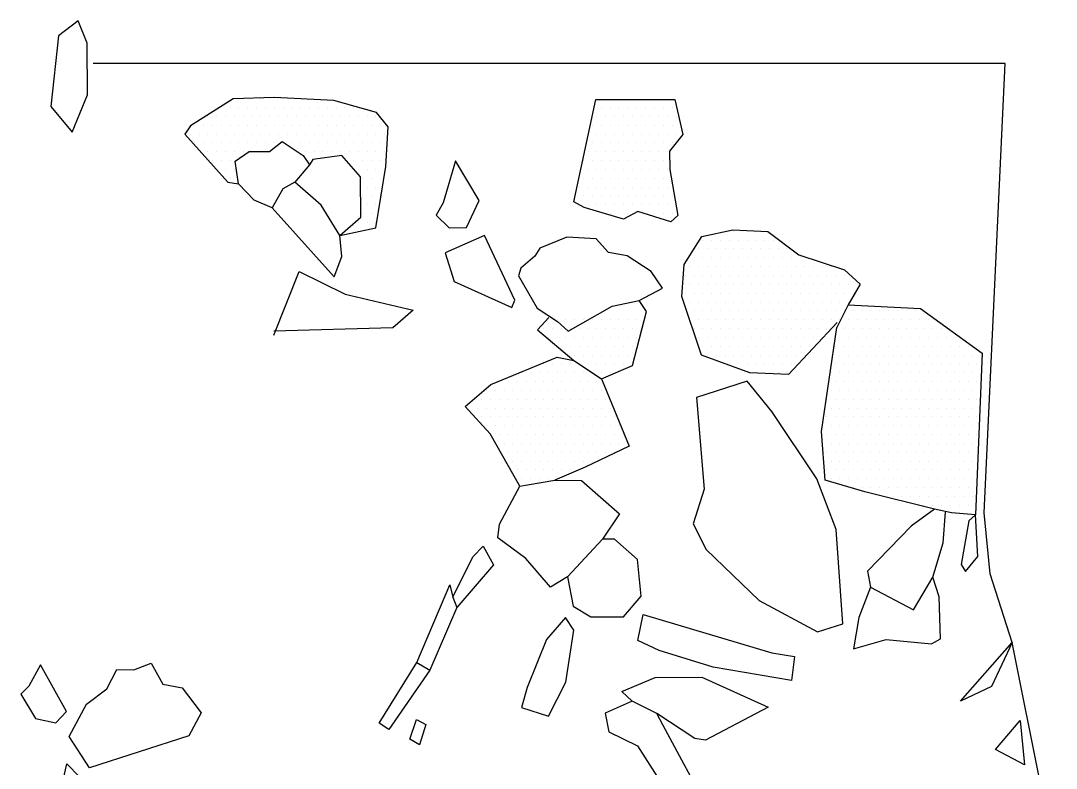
# Model space of a CAD drawing. Header units: metres. Extents: x 0.05 to 1.51, y -16.8 to -13.14.
# Drawn here: x 0.048 to 1.512, y -14.197 to -13.14 of the extents above; entities that cross this region are included whole.
import ezdxf

# ---------------------------------------------------------------- set-up
doc = ezdxf.new("R2010")
doc.units = ezdxf.units.M
doc.header["$LTSCALE"] = 25
doc.header["$MEASUREMENT"] = 0
doc.linetypes.add('STRICHPUNKTX2', pattern=[2, 1, -0.5, 0, -0.5])
doc.layers.get('0').update_dxf_attribs({"linetype": 'CONTINUOUS'})
for name, color, linetype in [('GRABUNGSGRENZE', 3, 'STRICHPUNKTX2'), ('STEINE', 4, 'CONTINUOUS'), ('STEINESCHRAFF', 4, 'CONTINUOUS')]:
    doc.layers.add(name, color=color, linetype=linetype)

# ---------------------------------------------------------------- blocks, each defined once
blk = doc.blocks.new('*X7')
at = {"color": 0}
for p, q in [((36.25, -1325), (36.25, -1325)), ((37.5, -1325), (37.5, -1325)), ((38.75, -1325), (38.75, -1325)), ((40, -1325), (40, -1325)), ((41.25, -1325), (41.25, -1325)), ((42.5, -1325), (42.5, -1325)), ((43.75, -1325), (43.75, -1325)), ((33.125, -1326.25), (33.125, -1326.25)), ((34.375, -1326.25), (34.375, -1326.25)), ((35.625, -1326.25), (35.625, -1326.25)), ((36.875, -1326.25), (36.875, -1326.25)), ((38.125, -1326.25), (38.125, -1326.25)), ((39.375, -1326.25), (39.375, -1326.25)), ((40.625, -1326.25), (40.625, -1326.25)), ((41.875, -1326.25), (41.875, -1326.25)), ((43.125, -1326.25), (43.125, -1326.25)), ((44.375, -1326.25), (44.375, -1326.25)), ((45.625, -1326.25), (45.625, -1326.25)), ((46.875, -1326.25), (46.875, -1326.25)), ((48.125, -1326.25), (48.125, -1326.25)), ((49.375, -1326.25), (49.375, -1326.25)), ((50.625, -1326.25), (50.625, -1326.25)), ((51.875, -1326.25), (51.875, -1326.25)), ((86.875, -1326.25), (86.875, -1326.25)), ((88.125, -1326.25), (88.125, -1326.25)), ((89.375, -1326.25), (89.375, -1326.25)), ((90.625, -1326.25), (90.625, -1326.25)), ((91.875, -1326.25), (91.875, -1326.25)), ((93.125, -1326.25), (93.125, -1326.25)), ((94.375, -1326.25), (94.375, -1326.25)), ((95.625, -1326.25), (95.625, -1326.25)), ((96.875, -1326.25), (96.875, -1326.25)), ((31.25, -1327.5), (31.25, -1327.5)), ((32.5, -1327.5), (32.5, -1327.5)), ((33.75, -1327.5), (33.75, -1327.5)), ((35, -1327.5), (35, -1327.5)), ((36.25, -1327.5), (36.25, -1327.5)), ((37.5, -1327.5), (37.5, -1327.5)), ((38.75, -1327.5), (38.75, -1327.5)), ((40, -1327.5), (40, -1327.5)), ((41.25, -1327.5), (41.25, -1327.5)), ((42.5, -1327.5), (42.5, -1327.5)), ((43.75, -1327.5), (43.75, -1327.5)), ((45, -1327.5), (45, -1327.5)), ((46.25, -1327.5), (46.25, -1327.5)), ((47.5, -1327.5), (47.5, -1327.5)), ((48.75, -1327.5), (48.75, -1327.5)), ((50, -1327.5), (50, -1327.5)), ((51.25, -1327.5), (51.25, -1327.5)), ((52.5, -1327.5), (52.5, -1327.5)), ((53.75, -1327.5), (53.75, -1327.5)), ((55, -1327.5), (55, -1327.5)), ((86.25, -1327.5), (86.25, -1327.5)), ((87.5, -1327.5), (87.5, -1327.5)), ((88.75, -1327.5), (88.75, -1327.5)), ((90, -1327.5), (90, -1327.5)), ((91.25, -1327.5), (91.25, -1327.5)), ((92.5, -1327.5), (92.5, -1327.5)), ((93.75, -1327.5), (93.75, -1327.5)), ((95, -1327.5), (95, -1327.5)), ((96.25, -1327.5), (96.25, -1327.5)), ((97.5, -1327.5), (97.5, -1327.5)), ((29.375, -1328.75), (29.375, -1328.75)), ((30.625, -1328.75), (30.625, -1328.75)), ((31.875, -1328.75), (31.875, -1328.75)), ((33.125, -1328.75), (33.125, -1328.75)), ((34.375, -1328.75), (34.375, -1328.75)), ((35.625, -1328.75), (35.625, -1328.75)), ((36.875, -1328.75), (36.875, -1328.75)), ((38.125, -1328.75), (38.125, -1328.75)), ((39.375, -1328.75), (39.375, -1328.75)), ((40.625, -1328.75), (40.625, -1328.75)), ((41.875, -1328.75), (41.875, -1328.75)), ((43.125, -1328.75), (43.125, -1328.75)), ((44.375, -1328.75), (44.375, -1328.75)), ((45.625, -1328.75), (45.625, -1328.75)), ((46.875, -1328.75), (46.875, -1328.75)), ((48.125, -1328.75), (48.125, -1328.75)), ((49.375, -1328.75), (49.375, -1328.75)), ((50.625, -1328.75), (50.625, -1328.75)), ((51.875, -1328.75), (51.875, -1328.75)), ((53.125, -1328.75), (53.125, -1328.75)), ((54.375, -1328.75), (54.375, -1328.75)), ((55.625, -1328.75), (55.625, -1328.75)), ((85.625, -1328.75), (85.625, -1328.75)), ((86.875, -1328.75), (86.875, -1328.75)), ((88.125, -1328.75), (88.125, -1328.75)), ((89.375, -1328.75), (89.375, -1328.75)), ((90.625, -1328.75), (90.625, -1328.75)), ((91.875, -1328.75), (91.875, -1328.75)), ((93.125, -1328.75), (93.125, -1328.75)), ((94.375, -1328.75), (94.375, -1328.75)), ((95.625, -1328.75), (95.625, -1328.75)), ((96.875, -1328.75), (96.875, -1328.75)), ((28.75, -1330), (28.75, -1330)), ((30, -1330), (30, -1330)), ((31.25, -1330), (31.25, -1330)), ((32.5, -1330), (32.5, -1330)), ((33.75, -1330), (33.75, -1330)), ((35, -1330), (35, -1330)), ((36.25, -1330), (36.25, -1330)), ((37.5, -1330), (37.5, -1330)), ((38.75, -1330), (38.75, -1330)), ((40, -1330), (40, -1330)), ((41.25, -1330), (41.25, -1330)), ((42.5, -1330), (42.5, -1330)), ((43.75, -1330), (43.75, -1330)), ((45, -1330), (45, -1330)), ((46.25, -1330), (46.25, -1330)), ((47.5, -1330), (47.5, -1330)), ((48.75, -1330), (48.75, -1330)), ((50, -1330), (50, -1330)), ((51.25, -1330), (51.25, -1330)), ((52.5, -1330), (52.5, -1330)), ((53.75, -1330), (53.75, -1330)), ((55, -1330), (55, -1330)), ((56.25, -1330), (56.25, -1330)), ((86.25, -1330), (86.25, -1330)), ((87.5, -1330), (87.5, -1330)), ((88.75, -1330), (88.75, -1330)), ((90, -1330), (90, -1330)), ((91.25, -1330), (91.25, -1330)), ((92.5, -1330), (92.5, -1330)), ((93.75, -1330), (93.75, -1330)), ((95, -1330), (95, -1330)), ((96.25, -1330), (96.25, -1330)), ((97.5, -1330), (97.5, -1330)), ((29.375, -1331.25), (29.375, -1331.25)), ((30.625, -1331.25), (30.625, -1331.25)), ((31.25, -1332.5), (31.25, -1332.5)), ((31.875, -1331.25), (31.875, -1331.25)), ((32.5, -1332.5), (32.5, -1332.5)), ((33.125, -1331.25), (33.125, -1331.25)), ((33.75, -1332.5), (33.75, -1332.5)), ((34.375, -1331.25), (34.375, -1331.25)), ((35, -1332.5), (35, -1332.5)), ((35.625, -1331.25), (35.625, -1331.25)), ((36.25, -1332.5), (36.25, -1332.5)), ((36.875, -1331.25), (36.875, -1331.25)), ((38.125, -1331.25), (38.125, -1331.25)), ((39.375, -1331.25), (39.375, -1331.25)), ((40.625, -1331.25), (40.625, -1331.25)), ((43.125, -1331.25), (43.125, -1331.25)), ((44.375, -1331.25), (44.375, -1331.25)), ((45, -1332.5), (45, -1332.5)), ((45.625, -1331.25), (45.625, -1331.25)), ((46.25, -1332.5), (46.25, -1332.5)), ((46.875, -1331.25), (46.875, -1331.25)), ((47.5, -1332.5), (47.5, -1332.5)), ((48.125, -1331.25), (48.125, -1331.25)), ((48.75, -1332.5), (48.75, -1332.5)), ((49.375, -1331.25), (49.375, -1331.25)), ((50, -1332.5), (50, -1332.5)), ((50.625, -1331.25), (50.625, -1331.25)), ((51.25, -1332.5), (51.25, -1332.5)), ((51.875, -1331.25), (51.875, -1331.25)), ((52.5, -1332.5), (52.5, -1332.5)), ((53.125, -1331.25), (53.125, -1331.25)), ((53.75, -1332.5), (53.75, -1332.5)), ((54.375, -1331.25), (54.375, -1331.25)), ((55, -1332.5), (55, -1332.5)), ((55.625, -1331.25), (55.625, -1331.25)), ((56.25, -1332.5), (56.25, -1332.5)), ((85, -1332.5), (85, -1332.5)), ((85.625, -1331.25), (85.625, -1331.25)), ((86.25, -1332.5), (86.25, -1332.5)), ((86.875, -1331.25), (86.875, -1331.25)), ((87.5, -1332.5), (87.5, -1332.5)), ((88.125, -1331.25), (88.125, -1331.25)), ((88.75, -1332.5), (88.75, -1332.5)), ((89.375, -1331.25), (89.375, -1331.25)), ((90, -1332.5), (90, -1332.5)), ((90.625, -1331.25), (90.625, -1331.25)), ((91.25, -1332.5), (91.25, -1332.5)), ((91.875, -1331.25), (91.875, -1331.25)), ((92.5, -1332.5), (92.5, -1332.5)), ((93.125, -1331.25), (93.125, -1331.25)), ((93.75, -1332.5), (93.75, -1332.5)), ((94.375, -1331.25), (94.375, -1331.25)), ((95, -1332.5), (95, -1332.5)), ((95.625, -1331.25), (95.625, -1331.25)), ((96.25, -1332.5), (96.25, -1332.5)), ((96.875, -1331.25), (96.875, -1331.25)), ((31.875, -1333.75), (31.875, -1333.75)), ((33.125, -1333.75), (33.125, -1333.75)), ((34.375, -1333.75), (34.375, -1333.75)), ((45.625, -1333.75), (45.625, -1333.75)), ((51.875, -1333.75), (51.875, -1333.75)), ((53.125, -1333.75), (53.125, -1333.75)), ((54.375, -1333.75), (54.375, -1333.75)), ((55.625, -1333.75), (55.625, -1333.75)), ((84.375, -1333.75), (84.375, -1333.75)), ((85.625, -1333.75), (85.625, -1333.75)), ((86.875, -1333.75), (86.875, -1333.75)), ((88.125, -1333.75), (88.125, -1333.75)), ((89.375, -1333.75), (89.375, -1333.75)), ((90.625, -1333.75), (90.625, -1333.75)), ((91.875, -1333.75), (91.875, -1333.75)), ((93.125, -1333.75), (93.125, -1333.75)), ((94.375, -1333.75), (94.375, -1333.75)), ((95.625, -1333.75), (95.625, -1333.75)), ((32.5, -1335), (32.5, -1335)), ((33.75, -1335), (33.75, -1335)), ((35, -1335), (35, -1335)), ((52.5, -1335), (52.5, -1335)), ((53.75, -1335), (53.75, -1335)), ((55, -1335), (55, -1335)), ((56.25, -1335), (56.25, -1335)), ((85, -1335), (85, -1335)), ((86.25, -1335), (86.25, -1335)), ((87.5, -1335), (87.5, -1335)), ((88.75, -1335), (88.75, -1335)), ((90, -1335), (90, -1335)), ((91.25, -1335), (91.25, -1335)), ((92.5, -1335), (92.5, -1335)), ((93.75, -1335), (93.75, -1335)), ((95, -1335), (95, -1335)), ((96.25, -1335), (96.25, -1335)), ((34.375, -1336.25), (34.375, -1336.25)), ((53.125, -1336.25), (53.125, -1336.25)), ((54.375, -1336.25), (54.375, -1336.25)), ((55.625, -1336.25), (55.625, -1336.25)), ((84.375, -1336.25), (84.375, -1336.25)), ((85.625, -1336.25), (85.625, -1336.25)), ((86.875, -1336.25), (86.875, -1336.25)), ((88.125, -1336.25), (88.125, -1336.25)), ((89.375, -1336.25), (89.375, -1336.25)), ((90.625, -1336.25), (90.625, -1336.25)), ((91.875, -1336.25), (91.875, -1336.25)), ((93.125, -1336.25), (93.125, -1336.25)), ((94.375, -1336.25), (94.375, -1336.25)), ((95.625, -1336.25), (95.625, -1336.25)), ((53.75, -1337.5), (53.75, -1337.5)), ((55, -1337.5), (55, -1337.5)), ((83.75, -1337.5), (83.75, -1337.5)), ((85, -1337.5), (85, -1337.5)), ((86.25, -1337.5), (86.25, -1337.5)), ((87.5, -1337.5), (87.5, -1337.5)), ((88.75, -1337.5), (88.75, -1337.5)), ((90, -1337.5), (90, -1337.5)), ((91.25, -1337.5), (91.25, -1337.5)), ((92.5, -1337.5), (92.5, -1337.5)), ((93.75, -1337.5), (93.75, -1337.5)), ((95, -1337.5), (95, -1337.5)), ((96.25, -1337.5), (96.25, -1337.5)), ((53.125, -1338.75), (53.125, -1338.75)), ((54.375, -1338.75), (54.375, -1338.75)), ((55.625, -1338.75), (55.625, -1338.75)), ((84.375, -1338.75), (84.375, -1338.75)), ((85.625, -1338.75), (85.625, -1338.75)), ((86.875, -1338.75), (86.875, -1338.75)), ((88.125, -1338.75), (88.125, -1338.75)), ((89.375, -1338.75), (89.375, -1338.75)), ((90.625, -1338.75), (90.625, -1338.75)), ((91.875, -1338.75), (91.875, -1338.75)), ((93.125, -1338.75), (93.125, -1338.75)), ((94.375, -1338.75), (94.375, -1338.75)), ((95.625, -1338.75), (95.625, -1338.75)), ((96.875, -1338.75), (96.875, -1338.75)), ((53.125, -1341.25), (53.125, -1341.25)), ((53.75, -1340), (53.75, -1340)), ((54.375, -1341.25), (54.375, -1341.25)), ((55, -1340), (55, -1340)), ((83.75, -1340), (83.75, -1340)), ((85, -1340), (85, -1340)), ((86.25, -1340), (86.25, -1340)), ((87.5, -1340), (87.5, -1340)), ((88.125, -1341.25), (88.125, -1341.25)), ((88.75, -1340), (88.75, -1340)), ((89.375, -1341.25), (89.375, -1341.25)), ((90, -1340), (90, -1340)), ((90.625, -1341.25), (90.625, -1341.25)), ((91.25, -1340), (91.25, -1340)), ((92.5, -1340), (92.5, -1340)), ((93.125, -1341.25), (93.125, -1341.25)), ((93.75, -1340), (93.75, -1340)), ((94.375, -1341.25), (94.375, -1341.25)), ((95, -1340), (95, -1340)), ((95.625, -1341.25), (95.625, -1341.25)), ((96.25, -1340), (96.25, -1340)), ((96.875, -1341.25), (96.875, -1341.25)), ((52.5, -1342.5), (52.5, -1342.5)), ((53.75, -1342.5), (53.75, -1342.5)), ((55, -1342.5), (55, -1342.5)), ((50.625, -1343.75), (50.625, -1343.75)), ((51.875, -1343.75), (51.875, -1343.75)), ((122.5, -1355), (122.5, -1355)), ((123.75, -1355), (123.75, -1355)), ((125, -1355), (125, -1355)), ((126.25, -1355), (126.25, -1355)), ((127.5, -1355), (127.5, -1355)), ((128.75, -1355), (128.75, -1355)), ((130, -1355), (130, -1355)), ((131.25, -1355), (131.25, -1355)), ((121.25, -1357.5), (121.25, -1357.5)), ((121.875, -1356.25), (121.875, -1356.25)), ((122.5, -1357.5), (122.5, -1357.5)), ((123.125, -1356.25), (123.125, -1356.25)), ((123.75, -1357.5), (123.75, -1357.5)), ((124.375, -1356.25), (124.375, -1356.25)), ((125, -1357.5), (125, -1357.5)), ((125.625, -1356.25), (125.625, -1356.25)), ((126.25, -1357.5), (126.25, -1357.5)), ((126.875, -1356.25), (126.875, -1356.25)), ((127.5, -1357.5), (127.5, -1357.5)), ((128.125, -1356.25), (128.125, -1356.25)), ((128.75, -1357.5), (128.75, -1357.5)), ((129.375, -1356.25), (129.375, -1356.25)), ((130, -1357.5), (130, -1357.5)), ((130.625, -1356.25), (130.625, -1356.25)), ((131.25, -1357.5), (131.25, -1357.5)), ((131.875, -1356.25), (131.875, -1356.25)), ((132.5, -1357.5), (132.5, -1357.5)), ((133.125, -1356.25), (133.125, -1356.25)), ((133.75, -1357.5), (133.75, -1357.5)), ((135, -1357.5), (135, -1357.5)), ((120.625, -1358.75), (120.625, -1358.75)), ((121.875, -1358.75), (121.875, -1358.75)), ((123.125, -1358.75), (123.125, -1358.75)), ((124.375, -1358.75), (124.375, -1358.75)), ((125.625, -1358.75), (125.625, -1358.75)), ((126.875, -1358.75), (126.875, -1358.75)), ((128.125, -1358.75), (128.125, -1358.75)), ((129.375, -1358.75), (129.375, -1358.75)), ((130.625, -1358.75), (130.625, -1358.75)), ((131.875, -1358.75), (131.875, -1358.75)), ((133.125, -1358.75), (133.125, -1358.75)), ((134.375, -1358.75), (134.375, -1358.75)), ((135.625, -1358.75), (135.625, -1358.75)), ((136.875, -1358.75), (136.875, -1358.75)), ((120, -1360), (120, -1360)), ((121.25, -1360), (121.25, -1360)), ((122.5, -1360), (122.5, -1360)), ((123.75, -1360), (123.75, -1360)), ((125, -1360), (125, -1360)), ((126.25, -1360), (126.25, -1360)), ((127.5, -1360), (127.5, -1360)), ((128.75, -1360), (128.75, -1360)), ((130, -1360), (130, -1360)), ((131.25, -1360), (131.25, -1360)), ((132.5, -1360), (132.5, -1360)), ((133.75, -1360), (133.75, -1360)), ((135, -1360), (135, -1360)), ((136.25, -1360), (136.25, -1360)), ((137.5, -1360), (137.5, -1360)), ((138.75, -1360), (138.75, -1360)), ((120.625, -1361.25), (120.625, -1361.25)), ((121.875, -1361.25), (121.875, -1361.25)), ((123.125, -1361.25), (123.125, -1361.25)), ((124.375, -1361.25), (124.375, -1361.25)), ((125.625, -1361.25), (125.625, -1361.25)), ((126.875, -1361.25), (126.875, -1361.25)), ((128.125, -1361.25), (128.125, -1361.25)), ((129.375, -1361.25), (129.375, -1361.25)), ((130.625, -1361.25), (130.625, -1361.25)), ((131.875, -1361.25), (131.875, -1361.25)), ((133.125, -1361.25), (133.125, -1361.25)), ((134.375, -1361.25), (134.375, -1361.25)), ((135.625, -1361.25), (135.625, -1361.25)), ((136.875, -1361.25), (136.875, -1361.25)), ((138.125, -1361.25), (138.125, -1361.25)), ((139.375, -1361.25), (139.375, -1361.25)), ((140.625, -1361.25), (140.625, -1361.25)), ((78.75, -1362.5), (78.75, -1362.5)), ((80, -1362.5), (80, -1362.5)), ((81.25, -1362.5), (81.25, -1362.5)), ((82.5, -1362.5), (82.5, -1362.5)), ((120, -1362.5), (120, -1362.5)), ((121.25, -1362.5), (121.25, -1362.5)), ((122.5, -1362.5), (122.5, -1362.5)), ((123.75, -1362.5), (123.75, -1362.5)), ((125, -1362.5), (125, -1362.5)), ((126.25, -1362.5), (126.25, -1362.5)), ((127.5, -1362.5), (127.5, -1362.5)), ((128.75, -1362.5), (128.75, -1362.5)), ((130, -1362.5), (130, -1362.5)), ((131.25, -1362.5), (131.25, -1362.5)), ((132.5, -1362.5), (132.5, -1362.5)), ((133.75, -1362.5), (133.75, -1362.5)), ((135, -1362.5), (135, -1362.5)), ((136.25, -1362.5), (136.25, -1362.5)), ((137.5, -1362.5), (137.5, -1362.5)), ((138.75, -1362.5), (138.75, -1362.5)), ((140, -1362.5), (140, -1362.5)), ((75.625, -1363.75), (75.625, -1363.75)), ((76.875, -1363.75), (76.875, -1363.75)), ((78.125, -1363.75), (78.125, -1363.75)), ((79.375, -1363.75), (79.375, -1363.75)), ((80.625, -1363.75), (80.625, -1363.75)), ((81.875, -1363.75), (81.875, -1363.75)), ((83.125, -1363.75), (83.125, -1363.75)), ((84.375, -1363.75), (84.375, -1363.75)), ((119.375, -1363.75), (119.375, -1363.75)), ((120.625, -1363.75), (120.625, -1363.75)), ((121.875, -1363.75), (121.875, -1363.75)), ((123.125, -1363.75), (123.125, -1363.75)), ((124.375, -1363.75), (124.375, -1363.75)), ((125.625, -1363.75), (125.625, -1363.75)), ((126.875, -1363.75), (126.875, -1363.75)), ((128.125, -1363.75), (128.125, -1363.75)), ((129.375, -1363.75), (129.375, -1363.75)), ((130.625, -1363.75), (130.625, -1363.75)), ((131.875, -1363.75), (131.875, -1363.75)), ((133.125, -1363.75), (133.125, -1363.75)), ((134.375, -1363.75), (134.375, -1363.75)), ((135.625, -1363.75), (135.625, -1363.75)), ((136.875, -1363.75), (136.875, -1363.75)), ((138.125, -1363.75), (138.125, -1363.75)), ((139.375, -1363.75), (139.375, -1363.75)), ((70.625, -1366.25), (70.625, -1366.25)), ((71.875, -1366.25), (71.875, -1366.25)), ((72.5, -1365), (72.5, -1365)), ((73.125, -1366.25), (73.125, -1366.25)), ((73.75, -1365), (73.75, -1365)), ((74.375, -1366.25), (74.375, -1366.25)), ((75, -1365), (75, -1365)), ((75.625, -1366.25), (75.625, -1366.25)), ((76.25, -1365), (76.25, -1365)), ((76.875, -1366.25), (76.875, -1366.25)), ((77.5, -1365), (77.5, -1365)), ((78.125, -1366.25), (78.125, -1366.25)), ((78.75, -1365), (78.75, -1365)), ((79.375, -1366.25), (79.375, -1366.25)), ((80, -1365), (80, -1365)), ((80.625, -1366.25), (80.625, -1366.25)), ((81.25, -1365), (81.25, -1365)), ((81.875, -1366.25), (81.875, -1366.25)), ((82.5, -1365), (82.5, -1365)), ((83.125, -1366.25), (83.125, -1366.25)), ((83.75, -1365), (83.75, -1365)), ((84.375, -1366.25), (84.375, -1366.25)), ((85, -1365), (85, -1365)), ((85.625, -1366.25), (85.625, -1366.25)), ((86.25, -1365), (86.25, -1365)), ((86.875, -1366.25), (86.875, -1366.25)), ((119.375, -1366.25), (119.375, -1366.25)), ((120, -1365), (120, -1365)), ((120.625, -1366.25), (120.625, -1366.25)), ((121.25, -1365), (121.25, -1365)), ((121.875, -1366.25), (121.875, -1366.25)), ((122.5, -1365), (122.5, -1365)), ((123.125, -1366.25), (123.125, -1366.25)), ((123.75, -1365), (123.75, -1365)), ((124.375, -1366.25), (124.375, -1366.25)), ((125, -1365), (125, -1365)), ((125.625, -1366.25), (125.625, -1366.25)), ((126.25, -1365), (126.25, -1365)), ((126.875, -1366.25), (126.875, -1366.25)), ((127.5, -1365), (127.5, -1365)), ((128.125, -1366.25), (128.125, -1366.25)), ((128.75, -1365), (128.75, -1365)), ((129.375, -1366.25), (129.375, -1366.25)), ((130, -1365), (130, -1365)), ((130.625, -1366.25), (130.625, -1366.25)), ((131.25, -1365), (131.25, -1365)), ((131.875, -1366.25), (131.875, -1366.25)), ((132.5, -1365), (132.5, -1365)), ((133.125, -1366.25), (133.125, -1366.25)), ((133.75, -1365), (133.75, -1365)), ((134.375, -1366.25), (134.375, -1366.25)), ((135, -1365), (135, -1365)), ((135.625, -1366.25), (135.625, -1366.25)), ((136.25, -1365), (136.25, -1365)), ((136.875, -1366.25), (136.875, -1366.25)), ((137.5, -1365), (137.5, -1365)), ((138.125, -1366.25), (138.125, -1366.25)), ((138.75, -1365), (138.75, -1365)), ((139.375, -1366.25), (139.375, -1366.25)), ((140, -1365), (140, -1365)), ((70, -1367.5), (70, -1367.5)), ((71.25, -1367.5), (71.25, -1367.5)), ((72.5, -1367.5), (72.5, -1367.5)), ((73.75, -1367.5), (73.75, -1367.5)), ((75, -1367.5), (75, -1367.5)), ((76.25, -1367.5), (76.25, -1367.5)), ((77.5, -1367.5), (77.5, -1367.5)), ((78.75, -1367.5), (78.75, -1367.5)), ((80, -1367.5), (80, -1367.5)), ((81.25, -1367.5), (81.25, -1367.5)), ((82.5, -1367.5), (82.5, -1367.5)), ((83.75, -1367.5), (83.75, -1367.5)), ((85, -1367.5), (85, -1367.5)), ((86.25, -1367.5), (86.25, -1367.5)), ((87.5, -1367.5), (87.5, -1367.5)), ((118.75, -1367.5), (118.75, -1367.5)), ((120, -1367.5), (120, -1367.5)), ((121.25, -1367.5), (121.25, -1367.5)), ((122.5, -1367.5), (122.5, -1367.5)), ((123.75, -1367.5), (123.75, -1367.5)), ((125, -1367.5), (125, -1367.5)), ((126.25, -1367.5), (126.25, -1367.5)), ((127.5, -1367.5), (127.5, -1367.5)), ((128.75, -1367.5), (128.75, -1367.5)), ((130, -1367.5), (130, -1367.5)), ((131.25, -1367.5), (131.25, -1367.5)), ((132.5, -1367.5), (132.5, -1367.5)), ((133.75, -1367.5), (133.75, -1367.5)), ((135, -1367.5), (135, -1367.5)), ((136.25, -1367.5), (136.25, -1367.5)), ((137.5, -1367.5), (137.5, -1367.5)), ((138.75, -1367.5), (138.75, -1367.5)), ((140, -1367.5), (140, -1367.5)), ((68.125, -1368.75), (68.125, -1368.75)), ((69.375, -1368.75), (69.375, -1368.75)), ((70.625, -1368.75), (70.625, -1368.75)), ((71.875, -1368.75), (71.875, -1368.75)), ((73.125, -1368.75), (73.125, -1368.75)), ((74.375, -1368.75), (74.375, -1368.75)), ((75.625, -1368.75), (75.625, -1368.75)), ((76.875, -1368.75), (76.875, -1368.75)), ((78.125, -1368.75), (78.125, -1368.75)), ((79.375, -1368.75), (79.375, -1368.75)), ((80.625, -1368.75), (80.625, -1368.75)), ((81.875, -1368.75), (81.875, -1368.75)), ((83.125, -1368.75), (83.125, -1368.75)), ((84.375, -1368.75), (84.375, -1368.75)), ((85.625, -1368.75), (85.625, -1368.75)), ((86.875, -1368.75), (86.875, -1368.75)), ((88.125, -1368.75), (88.125, -1368.75)), ((119.375, -1368.75), (119.375, -1368.75)), ((120.625, -1368.75), (120.625, -1368.75)), ((121.875, -1368.75), (121.875, -1368.75)), ((123.125, -1368.75), (123.125, -1368.75)), ((124.375, -1368.75), (124.375, -1368.75)), ((125.625, -1368.75), (125.625, -1368.75)), ((126.875, -1368.75), (126.875, -1368.75)), ((128.125, -1368.75), (128.125, -1368.75)), ((129.375, -1368.75), (129.375, -1368.75)), ((130.625, -1368.75), (130.625, -1368.75)), ((131.875, -1368.75), (131.875, -1368.75)), ((133.125, -1368.75), (133.125, -1368.75)), ((134.375, -1368.75), (134.375, -1368.75)), ((135.625, -1368.75), (135.625, -1368.75)), ((136.875, -1368.75), (136.875, -1368.75)), ((138.125, -1368.75), (138.125, -1368.75)), ((139.375, -1368.75), (139.375, -1368.75)), ((70, -1370), (70, -1370)), ((71.25, -1370), (71.25, -1370)), ((72.5, -1370), (72.5, -1370)), ((73.75, -1370), (73.75, -1370)), ((75, -1370), (75, -1370)), ((76.25, -1370), (76.25, -1370)), ((77.5, -1370), (77.5, -1370)), ((78.75, -1370), (78.75, -1370)), ((80, -1370), (80, -1370)), ((81.25, -1370), (81.25, -1370)), ((82.5, -1370), (82.5, -1370)), ((83.75, -1370), (83.75, -1370)), ((85, -1370), (85, -1370)), ((86.25, -1370), (86.25, -1370)), ((87.5, -1370), (87.5, -1370)), ((88.75, -1370), (88.75, -1370)), ((118.75, -1370), (118.75, -1370)), ((120, -1370), (120, -1370)), ((121.25, -1370), (121.25, -1370)), ((122.5, -1370), (122.5, -1370)), ((123.75, -1370), (123.75, -1370)), ((125, -1370), (125, -1370)), ((126.25, -1370), (126.25, -1370)), ((127.5, -1370), (127.5, -1370)), ((128.75, -1370), (128.75, -1370)), ((130, -1370), (130, -1370)), ((131.25, -1370), (131.25, -1370)), ((132.5, -1370), (132.5, -1370)), ((133.75, -1370), (133.75, -1370)), ((135, -1370), (135, -1370)), ((136.25, -1370), (136.25, -1370)), ((137.5, -1370), (137.5, -1370)), ((138.75, -1370), (138.75, -1370)), ((140, -1370), (140, -1370)), ((70.625, -1371.25), (70.625, -1371.25)), ((71.875, -1371.25), (71.875, -1371.25)), ((73.125, -1371.25), (73.125, -1371.25)), ((74.375, -1371.25), (74.375, -1371.25)), ((75.625, -1371.25), (75.625, -1371.25)), ((76.875, -1371.25), (76.875, -1371.25)), ((78.125, -1371.25), (78.125, -1371.25)), ((79.375, -1371.25), (79.375, -1371.25)), ((80.625, -1371.25), (80.625, -1371.25)), ((81.875, -1371.25), (81.875, -1371.25)), ((83.125, -1371.25), (83.125, -1371.25)), ((84.375, -1371.25), (84.375, -1371.25)), ((85.625, -1371.25), (85.625, -1371.25)), ((86.875, -1371.25), (86.875, -1371.25)), ((88.125, -1371.25), (88.125, -1371.25)), ((89.375, -1371.25), (89.375, -1371.25)), ((119.375, -1371.25), (119.375, -1371.25)), ((120.625, -1371.25), (120.625, -1371.25)), ((121.875, -1371.25), (121.875, -1371.25)), ((123.125, -1371.25), (123.125, -1371.25)), ((124.375, -1371.25), (124.375, -1371.25)), ((125.625, -1371.25), (125.625, -1371.25)), ((126.875, -1371.25), (126.875, -1371.25)), ((128.125, -1371.25), (128.125, -1371.25)), ((129.375, -1371.25), (129.375, -1371.25)), ((130.625, -1371.25), (130.625, -1371.25)), ((131.875, -1371.25), (131.875, -1371.25)), ((133.125, -1371.25), (133.125, -1371.25)), ((134.375, -1371.25), (134.375, -1371.25)), ((135.625, -1371.25), (135.625, -1371.25)), ((136.875, -1371.25), (136.875, -1371.25)), ((138.125, -1371.25), (138.125, -1371.25)), ((139.375, -1371.25), (139.375, -1371.25)), ((71.25, -1372.5), (71.25, -1372.5)), ((72.5, -1372.5), (72.5, -1372.5)), ((73.75, -1372.5), (73.75, -1372.5)), ((75, -1372.5), (75, -1372.5)), ((76.25, -1372.5), (76.25, -1372.5)), ((77.5, -1372.5), (77.5, -1372.5)), ((78.75, -1372.5), (78.75, -1372.5)), ((80, -1372.5), (80, -1372.5)), ((81.25, -1372.5), (81.25, -1372.5)), ((82.5, -1372.5), (82.5, -1372.5)), ((83.75, -1372.5), (83.75, -1372.5)), ((85, -1372.5), (85, -1372.5)), ((86.25, -1372.5), (86.25, -1372.5)), ((87.5, -1372.5), (87.5, -1372.5)), ((88.75, -1372.5), (88.75, -1372.5)), ((90, -1372.5), (90, -1372.5)), ((118.75, -1372.5), (118.75, -1372.5)), ((120, -1372.5), (120, -1372.5)), ((121.25, -1372.5), (121.25, -1372.5)), ((122.5, -1372.5), (122.5, -1372.5)), ((123.75, -1372.5), (123.75, -1372.5)), ((125, -1372.5), (125, -1372.5)), ((126.25, -1372.5), (126.25, -1372.5)), ((127.5, -1372.5), (127.5, -1372.5)), ((128.75, -1372.5), (128.75, -1372.5)), ((130, -1372.5), (130, -1372.5)), ((131.25, -1372.5), (131.25, -1372.5)), ((132.5, -1372.5), (132.5, -1372.5)), ((133.75, -1372.5), (133.75, -1372.5)), ((135, -1372.5), (135, -1372.5)), ((136.25, -1372.5), (136.25, -1372.5)), ((137.5, -1372.5), (137.5, -1372.5)), ((138.75, -1372.5), (138.75, -1372.5)), ((140, -1372.5), (140, -1372.5)), ((73.125, -1373.75), (73.125, -1373.75)), ((73.75, -1375), (73.75, -1375)), ((74.375, -1373.75), (74.375, -1373.75)), ((75, -1375), (75, -1375)), ((75.625, -1373.75), (75.625, -1373.75)), ((76.25, -1375), (76.25, -1375)), ((76.875, -1373.75), (76.875, -1373.75)), ((77.5, -1375), (77.5, -1375)), ((78.125, -1373.75), (78.125, -1373.75)), ((78.75, -1375), (78.75, -1375)), ((79.375, -1373.75), (79.375, -1373.75)), ((80, -1375), (80, -1375)), ((80.625, -1373.75), (80.625, -1373.75)), ((81.25, -1375), (81.25, -1375)), ((81.875, -1373.75), (81.875, -1373.75)), ((82.5, -1375), (82.5, -1375)), ((83.125, -1373.75), (83.125, -1373.75)), ((83.75, -1375), (83.75, -1375)), ((84.375, -1373.75), (84.375, -1373.75)), ((85, -1375), (85, -1375)), ((85.625, -1373.75), (85.625, -1373.75)), ((86.25, -1375), (86.25, -1375)), ((86.875, -1373.75), (86.875, -1373.75)), ((87.5, -1375), (87.5, -1375)), ((88.125, -1373.75), (88.125, -1373.75)), ((88.75, -1375), (88.75, -1375)), ((89.375, -1373.75), (89.375, -1373.75)), ((90.625, -1373.75), (90.625, -1373.75)), ((118.75, -1375), (118.75, -1375)), ((119.375, -1373.75), (119.375, -1373.75)), ((120, -1375), (120, -1375)), ((120.625, -1373.75), (120.625, -1373.75)), ((121.25, -1375), (121.25, -1375)), ((121.875, -1373.75), (121.875, -1373.75)), ((122.5, -1375), (122.5, -1375)), ((123.125, -1373.75), (123.125, -1373.75)), ((123.75, -1375), (123.75, -1375)), ((124.375, -1373.75), (124.375, -1373.75)), ((125, -1375), (125, -1375)), ((125.625, -1373.75), (125.625, -1373.75)), ((126.25, -1375), (126.25, -1375)), ((126.875, -1373.75), (126.875, -1373.75)), ((127.5, -1375), (127.5, -1375)), ((128.125, -1373.75), (128.125, -1373.75)), ((128.75, -1375), (128.75, -1375)), ((129.375, -1373.75), (129.375, -1373.75)), ((130, -1375), (130, -1375)), ((130.625, -1373.75), (130.625, -1373.75)), ((131.25, -1375), (131.25, -1375)), ((131.875, -1373.75), (131.875, -1373.75)), ((132.5, -1375), (132.5, -1375)), ((133.125, -1373.75), (133.125, -1373.75)), ((133.75, -1375), (133.75, -1375)), ((134.375, -1373.75), (134.375, -1373.75)), ((135, -1375), (135, -1375)), ((135.625, -1373.75), (135.625, -1373.75)), ((136.25, -1375), (136.25, -1375)), ((136.875, -1373.75), (136.875, -1373.75)), ((137.5, -1375), (137.5, -1375)), ((138.125, -1373.75), (138.125, -1373.75)), ((138.75, -1375), (138.75, -1375)), ((139.375, -1373.75), (139.375, -1373.75)), ((140, -1375), (140, -1375)), ((74.375, -1376.25), (74.375, -1376.25)), ((75.625, -1376.25), (75.625, -1376.25)), ((76.875, -1376.25), (76.875, -1376.25)), ((78.125, -1376.25), (78.125, -1376.25)), ((79.375, -1376.25), (79.375, -1376.25)), ((80.625, -1376.25), (80.625, -1376.25)), ((81.875, -1376.25), (81.875, -1376.25)), ((83.125, -1376.25), (83.125, -1376.25)), ((84.375, -1376.25), (84.375, -1376.25)), ((85.625, -1376.25), (85.625, -1376.25)), ((119.375, -1376.25), (119.375, -1376.25)), ((120.625, -1376.25), (120.625, -1376.25)), ((121.875, -1376.25), (121.875, -1376.25)), ((123.125, -1376.25), (123.125, -1376.25)), ((124.375, -1376.25), (124.375, -1376.25)), ((125.625, -1376.25), (125.625, -1376.25)), ((126.875, -1376.25), (126.875, -1376.25)), ((128.125, -1376.25), (128.125, -1376.25)), ((129.375, -1376.25), (129.375, -1376.25)), ((130.625, -1376.25), (130.625, -1376.25)), ((131.875, -1376.25), (131.875, -1376.25)), ((133.125, -1376.25), (133.125, -1376.25)), ((134.375, -1376.25), (134.375, -1376.25)), ((135.625, -1376.25), (135.625, -1376.25)), ((136.875, -1376.25), (136.875, -1376.25)), ((138.125, -1376.25), (138.125, -1376.25)), ((139.375, -1376.25), (139.375, -1376.25)), ((75, -1377.5), (75, -1377.5)), ((76.25, -1377.5), (76.25, -1377.5)), ((77.5, -1377.5), (77.5, -1377.5)), ((78.75, -1377.5), (78.75, -1377.5)), ((80, -1377.5), (80, -1377.5)), ((81.25, -1377.5), (81.25, -1377.5)), ((82.5, -1377.5), (82.5, -1377.5)), ((118.75, -1377.5), (118.75, -1377.5)), ((120, -1377.5), (120, -1377.5)), ((121.25, -1377.5), (121.25, -1377.5)), ((122.5, -1377.5), (122.5, -1377.5)), ((123.75, -1377.5), (123.75, -1377.5)), ((125, -1377.5), (125, -1377.5)), ((126.25, -1377.5), (126.25, -1377.5)), ((127.5, -1377.5), (127.5, -1377.5)), ((128.75, -1377.5), (128.75, -1377.5)), ((130, -1377.5), (130, -1377.5)), ((131.25, -1377.5), (131.25, -1377.5)), ((132.5, -1377.5), (132.5, -1377.5)), ((133.75, -1377.5), (133.75, -1377.5)), ((135, -1377.5), (135, -1377.5)), ((136.25, -1377.5), (136.25, -1377.5)), ((137.5, -1377.5), (137.5, -1377.5)), ((138.75, -1377.5), (138.75, -1377.5)), ((140, -1377.5), (140, -1377.5)), ((75.625, -1378.75), (75.625, -1378.75)), ((76.875, -1378.75), (76.875, -1378.75)), ((78.125, -1378.75), (78.125, -1378.75)), ((79.375, -1378.75), (79.375, -1378.75)), ((80.625, -1378.75), (80.625, -1378.75)), ((119.375, -1378.75), (119.375, -1378.75)), ((120.625, -1378.75), (120.625, -1378.75)), ((121.875, -1378.75), (121.875, -1378.75)), ((123.125, -1378.75), (123.125, -1378.75)), ((124.375, -1378.75), (124.375, -1378.75)), ((125.625, -1378.75), (125.625, -1378.75)), ((126.875, -1378.75), (126.875, -1378.75)), ((128.125, -1378.75), (128.125, -1378.75)), ((129.375, -1378.75), (129.375, -1378.75)), ((130.625, -1378.75), (130.625, -1378.75)), ((131.875, -1378.75), (131.875, -1378.75)), ((133.125, -1378.75), (133.125, -1378.75)), ((134.375, -1378.75), (134.375, -1378.75)), ((135.625, -1378.75), (135.625, -1378.75)), ((136.875, -1378.75), (136.875, -1378.75)), ((138.125, -1378.75), (138.125, -1378.75)), ((139.375, -1378.75), (139.375, -1378.75)), ((122.5, -1380), (122.5, -1380)), ((123.75, -1380), (123.75, -1380)), ((125, -1380), (125, -1380)), ((126.25, -1380), (126.25, -1380)), ((127.5, -1380), (127.5, -1380)), ((128.75, -1380), (128.75, -1380)), ((130, -1380), (130, -1380)), ((131.25, -1380), (131.25, -1380)), ((132.5, -1380), (132.5, -1380)), ((133.75, -1380), (133.75, -1380)), ((135, -1380), (135, -1380)), ((136.25, -1380), (136.25, -1380)), ((137.5, -1380), (137.5, -1380)), ((138.75, -1380), (138.75, -1380)), ((126.875, -1381.25), (126.875, -1381.25)), ((128.125, -1381.25), (128.125, -1381.25)), ((129.375, -1381.25), (129.375, -1381.25)), ((130.625, -1381.25), (130.625, -1381.25)), ((131.875, -1381.25), (131.875, -1381.25)), ((133.125, -1381.25), (133.125, -1381.25)), ((134.375, -1381.25), (134.375, -1381.25)), ((135.625, -1381.25), (135.625, -1381.25)), ((136.875, -1381.25), (136.875, -1381.25)), ((138.125, -1381.25), (138.125, -1381.25)), ((139.375, -1381.25), (139.375, -1381.25)), ((132.5, -1382.5), (132.5, -1382.5)), ((133.75, -1382.5), (133.75, -1382.5)), ((135, -1382.5), (135, -1382.5)), ((136.25, -1382.5), (136.25, -1382.5)), ((137.5, -1382.5), (137.5, -1382.5)), ((138.75, -1382.5), (138.75, -1382.5)), ((139.375, -1383.75), (139.375, -1383.75))]:
    blk.add_line(p, q, dxfattribs=at)
blk = doc.blocks.new('*X8')
at = {"color": 0}
for p, q in [((105.625, -1343.75), (105.625, -1343.75)), ((106.875, -1343.75), (106.875, -1343.75)), ((108.125, -1343.75), (108.125, -1343.75)), ((109.375, -1343.75), (109.375, -1343.75)), ((101.25, -1345), (101.25, -1345)), ((102.5, -1345), (102.5, -1345)), ((103.75, -1345), (103.75, -1345)), ((105, -1345), (105, -1345)), ((106.25, -1345), (106.25, -1345)), ((107.5, -1345), (107.5, -1345)), ((108.75, -1345), (108.75, -1345)), ((110, -1345), (110, -1345)), ((111.25, -1345), (111.25, -1345)), ((100.625, -1346.25), (100.625, -1346.25)), ((101.875, -1346.25), (101.875, -1346.25)), ((103.125, -1346.25), (103.125, -1346.25)), ((104.375, -1346.25), (104.375, -1346.25)), ((105.625, -1346.25), (105.625, -1346.25)), ((106.875, -1346.25), (106.875, -1346.25)), ((108.125, -1346.25), (108.125, -1346.25)), ((109.375, -1346.25), (109.375, -1346.25)), ((110.625, -1346.25), (110.625, -1346.25)), ((111.875, -1346.25), (111.875, -1346.25)), ((113.125, -1346.25), (113.125, -1346.25)), ((99.375, -1348.75), (99.375, -1348.75)), ((100, -1347.5), (100, -1347.5)), ((100.625, -1348.75), (100.625, -1348.75)), ((101.25, -1347.5), (101.25, -1347.5)), ((101.875, -1348.75), (101.875, -1348.75)), ((102.5, -1347.5), (102.5, -1347.5)), ((103.125, -1348.75), (103.125, -1348.75)), ((103.75, -1347.5), (103.75, -1347.5)), ((104.375, -1348.75), (104.375, -1348.75)), ((105, -1347.5), (105, -1347.5)), ((105.625, -1348.75), (105.625, -1348.75)), ((106.25, -1347.5), (106.25, -1347.5)), ((106.875, -1348.75), (106.875, -1348.75)), ((107.5, -1347.5), (107.5, -1347.5)), ((108.125, -1348.75), (108.125, -1348.75)), ((108.75, -1347.5), (108.75, -1347.5)), ((109.375, -1348.75), (109.375, -1348.75)), ((110, -1347.5), (110, -1347.5)), ((110.625, -1348.75), (110.625, -1348.75)), ((111.25, -1347.5), (111.25, -1347.5)), ((111.875, -1348.75), (111.875, -1348.75)), ((112.5, -1347.5), (112.5, -1347.5)), ((113.125, -1348.75), (113.125, -1348.75)), ((113.75, -1347.5), (113.75, -1347.5)), ((114.375, -1348.75), (114.375, -1348.75)), ((115, -1347.5), (115, -1347.5)), ((115.625, -1348.75), (115.625, -1348.75)), ((116.875, -1348.75), (116.875, -1348.75)), ((118.125, -1348.75), (118.125, -1348.75)), ((119.375, -1348.75), (119.375, -1348.75)), ((98.75, -1350), (98.75, -1350)), ((100, -1350), (100, -1350)), ((101.25, -1350), (101.25, -1350)), ((102.5, -1350), (102.5, -1350)), ((103.75, -1350), (103.75, -1350)), ((105, -1350), (105, -1350)), ((106.25, -1350), (106.25, -1350)), ((107.5, -1350), (107.5, -1350)), ((108.75, -1350), (108.75, -1350)), ((110, -1350), (110, -1350)), ((111.25, -1350), (111.25, -1350)), ((112.5, -1350), (112.5, -1350)), ((113.75, -1350), (113.75, -1350)), ((115, -1350), (115, -1350)), ((116.25, -1350), (116.25, -1350)), ((117.5, -1350), (117.5, -1350)), ((118.75, -1350), (118.75, -1350)), ((120, -1350), (120, -1350)), ((121.25, -1350), (121.25, -1350)), ((99.375, -1351.25), (99.375, -1351.25)), ((100.625, -1351.25), (100.625, -1351.25)), ((101.875, -1351.25), (101.875, -1351.25)), ((103.125, -1351.25), (103.125, -1351.25)), ((104.375, -1351.25), (104.375, -1351.25)), ((105.625, -1351.25), (105.625, -1351.25)), ((106.875, -1351.25), (106.875, -1351.25)), ((108.125, -1351.25), (108.125, -1351.25)), ((109.375, -1351.25), (109.375, -1351.25)), ((110.625, -1351.25), (110.625, -1351.25)), ((111.875, -1351.25), (111.875, -1351.25)), ((113.125, -1351.25), (113.125, -1351.25)), ((114.375, -1351.25), (114.375, -1351.25)), ((115.625, -1351.25), (115.625, -1351.25)), ((116.875, -1351.25), (116.875, -1351.25)), ((118.125, -1351.25), (118.125, -1351.25)), ((119.375, -1351.25), (119.375, -1351.25)), ((120.625, -1351.25), (120.625, -1351.25)), ((121.875, -1351.25), (121.875, -1351.25)), ((123.125, -1351.25), (123.125, -1351.25)), ((98.75, -1352.5), (98.75, -1352.5)), ((100, -1352.5), (100, -1352.5)), ((101.25, -1352.5), (101.25, -1352.5)), ((102.5, -1352.5), (102.5, -1352.5)), ((103.75, -1352.5), (103.75, -1352.5)), ((105, -1352.5), (105, -1352.5)), ((106.25, -1352.5), (106.25, -1352.5)), ((107.5, -1352.5), (107.5, -1352.5)), ((108.75, -1352.5), (108.75, -1352.5)), ((110, -1352.5), (110, -1352.5)), ((111.25, -1352.5), (111.25, -1352.5)), ((112.5, -1352.5), (112.5, -1352.5)), ((113.75, -1352.5), (113.75, -1352.5)), ((115, -1352.5), (115, -1352.5)), ((116.25, -1352.5), (116.25, -1352.5)), ((117.5, -1352.5), (117.5, -1352.5)), ((118.75, -1352.5), (118.75, -1352.5)), ((120, -1352.5), (120, -1352.5)), ((121.25, -1352.5), (121.25, -1352.5)), ((122.5, -1352.5), (122.5, -1352.5)), ((99.375, -1353.75), (99.375, -1353.75)), ((100.625, -1353.75), (100.625, -1353.75)), ((101.875, -1353.75), (101.875, -1353.75)), ((103.125, -1353.75), (103.125, -1353.75)), ((104.375, -1353.75), (104.375, -1353.75)), ((105.625, -1353.75), (105.625, -1353.75)), ((106.875, -1353.75), (106.875, -1353.75)), ((108.125, -1353.75), (108.125, -1353.75)), ((109.375, -1353.75), (109.375, -1353.75)), ((110.625, -1353.75), (110.625, -1353.75)), ((111.875, -1353.75), (111.875, -1353.75)), ((113.125, -1353.75), (113.125, -1353.75)), ((114.375, -1353.75), (114.375, -1353.75)), ((115.625, -1353.75), (115.625, -1353.75)), ((116.875, -1353.75), (116.875, -1353.75)), ((118.125, -1353.75), (118.125, -1353.75)), ((119.375, -1353.75), (119.375, -1353.75)), ((120.625, -1353.75), (120.625, -1353.75)), ((121.875, -1353.75), (121.875, -1353.75)), ((100, -1355), (100, -1355)), ((101.25, -1355), (101.25, -1355)), ((102.5, -1355), (102.5, -1355)), ((103.75, -1355), (103.75, -1355)), ((105, -1355), (105, -1355)), ((106.25, -1355), (106.25, -1355)), ((107.5, -1355), (107.5, -1355)), ((108.75, -1355), (108.75, -1355)), ((110, -1355), (110, -1355)), ((111.25, -1355), (111.25, -1355)), ((112.5, -1355), (112.5, -1355)), ((113.75, -1355), (113.75, -1355)), ((115, -1355), (115, -1355)), ((116.25, -1355), (116.25, -1355)), ((117.5, -1355), (117.5, -1355)), ((118.75, -1355), (118.75, -1355)), ((120, -1355), (120, -1355)), ((121.25, -1355), (121.25, -1355)), ((99.375, -1356.25), (99.375, -1356.25)), ((100, -1357.5), (100, -1357.5)), ((100.625, -1356.25), (100.625, -1356.25)), ((101.25, -1357.5), (101.25, -1357.5)), ((101.875, -1356.25), (101.875, -1356.25)), ((102.5, -1357.5), (102.5, -1357.5)), ((103.125, -1356.25), (103.125, -1356.25)), ((103.75, -1357.5), (103.75, -1357.5)), ((104.375, -1356.25), (104.375, -1356.25)), ((105, -1357.5), (105, -1357.5)), ((105.625, -1356.25), (105.625, -1356.25)), ((106.25, -1357.5), (106.25, -1357.5)), ((106.875, -1356.25), (106.875, -1356.25)), ((107.5, -1357.5), (107.5, -1357.5)), ((108.125, -1356.25), (108.125, -1356.25)), ((108.75, -1357.5), (108.75, -1357.5)), ((109.375, -1356.25), (109.375, -1356.25)), ((110, -1357.5), (110, -1357.5)), ((110.625, -1356.25), (110.625, -1356.25)), ((111.25, -1357.5), (111.25, -1357.5)), ((111.875, -1356.25), (111.875, -1356.25)), ((112.5, -1357.5), (112.5, -1357.5)), ((113.125, -1356.25), (113.125, -1356.25)), ((113.75, -1357.5), (113.75, -1357.5)), ((114.375, -1356.25), (114.375, -1356.25)), ((115, -1357.5), (115, -1357.5)), ((115.625, -1356.25), (115.625, -1356.25)), ((116.25, -1357.5), (116.25, -1357.5)), ((116.875, -1356.25), (116.875, -1356.25)), ((117.5, -1357.5), (117.5, -1357.5)), ((118.125, -1356.25), (118.125, -1356.25)), ((118.75, -1357.5), (118.75, -1357.5)), ((119.375, -1356.25), (119.375, -1356.25)), ((120.625, -1356.25), (120.625, -1356.25)), ((100.625, -1358.75), (100.625, -1358.75)), ((101.875, -1358.75), (101.875, -1358.75)), ((103.125, -1358.75), (103.125, -1358.75)), ((104.375, -1358.75), (104.375, -1358.75)), ((105.625, -1358.75), (105.625, -1358.75)), ((106.875, -1358.75), (106.875, -1358.75)), ((108.125, -1358.75), (108.125, -1358.75)), ((109.375, -1358.75), (109.375, -1358.75)), ((110.625, -1358.75), (110.625, -1358.75)), ((111.875, -1358.75), (111.875, -1358.75)), ((113.125, -1358.75), (113.125, -1358.75)), ((114.375, -1358.75), (114.375, -1358.75)), ((115.625, -1358.75), (115.625, -1358.75)), ((116.875, -1358.75), (116.875, -1358.75)), ((118.125, -1358.75), (118.125, -1358.75)), ((101.25, -1360), (101.25, -1360)), ((102.5, -1360), (102.5, -1360)), ((103.75, -1360), (103.75, -1360)), ((105, -1360), (105, -1360)), ((106.25, -1360), (106.25, -1360)), ((107.5, -1360), (107.5, -1360)), ((108.75, -1360), (108.75, -1360)), ((110, -1360), (110, -1360)), ((111.25, -1360), (111.25, -1360)), ((112.5, -1360), (112.5, -1360)), ((113.75, -1360), (113.75, -1360)), ((115, -1360), (115, -1360)), ((116.25, -1360), (116.25, -1360)), ((101.875, -1361.25), (101.875, -1361.25)), ((103.125, -1361.25), (103.125, -1361.25)), ((104.375, -1361.25), (104.375, -1361.25)), ((105.625, -1361.25), (105.625, -1361.25)), ((106.875, -1361.25), (106.875, -1361.25)), ((108.125, -1361.25), (108.125, -1361.25)), ((109.375, -1361.25), (109.375, -1361.25)), ((110.625, -1361.25), (110.625, -1361.25)), ((111.875, -1361.25), (111.875, -1361.25)), ((113.125, -1361.25), (113.125, -1361.25)), ((114.375, -1361.25), (114.375, -1361.25)), ((115.625, -1361.25), (115.625, -1361.25)), ((105, -1362.5), (105, -1362.5)), ((106.25, -1362.5), (106.25, -1362.5)), ((107.5, -1362.5), (107.5, -1362.5)), ((108.75, -1362.5), (108.75, -1362.5)), ((110, -1362.5), (110, -1362.5)), ((111.25, -1362.5), (111.25, -1362.5)), ((112.5, -1362.5), (112.5, -1362.5)), ((113.75, -1362.5), (113.75, -1362.5)), ((108.125, -1363.75), (108.125, -1363.75)), ((109.375, -1363.75), (109.375, -1363.75)), ((110.625, -1363.75), (110.625, -1363.75)), ((111.875, -1363.75), (111.875, -1363.75)), ((113.125, -1363.75), (113.125, -1363.75))]:
    blk.add_line(p, q, dxfattribs=at)
blk = doc.blocks.new('*X9')
at = {"color": 0}
for p, q in [((78.75, -1357.5), (78.75, -1357.5)), ((79.375, -1356.25), (79.375, -1356.25)), ((80, -1357.5), (80, -1357.5)), ((80.625, -1356.25), (80.625, -1356.25)), ((81.25, -1357.5), (81.25, -1357.5)), ((81.875, -1356.25), (81.875, -1356.25)), ((82.5, -1357.5), (82.5, -1357.5)), ((83.125, -1356.25), (83.125, -1356.25)), ((83.75, -1357.5), (83.75, -1357.5)), ((84.375, -1356.25), (84.375, -1356.25)), ((85, -1357.5), (85, -1357.5)), ((85.625, -1356.25), (85.625, -1356.25)), ((86.25, -1357.5), (86.25, -1357.5)), ((86.875, -1356.25), (86.875, -1356.25)), ((87.5, -1357.5), (87.5, -1357.5)), ((88.125, -1356.25), (88.125, -1356.25)), ((88.75, -1357.5), (88.75, -1357.5)), ((89.375, -1356.25), (89.375, -1356.25)), ((90, -1357.5), (90, -1357.5)), ((90.625, -1356.25), (90.625, -1356.25)), ((91.25, -1357.5), (91.25, -1357.5)), ((91.875, -1356.25), (91.875, -1356.25)), ((92.5, -1357.5), (92.5, -1357.5)), ((79.375, -1358.75), (79.375, -1358.75)), ((80.625, -1358.75), (80.625, -1358.75)), ((81.875, -1358.75), (81.875, -1358.75)), ((83.125, -1358.75), (83.125, -1358.75)), ((84.375, -1358.75), (84.375, -1358.75)), ((85.625, -1358.75), (85.625, -1358.75)), ((86.875, -1358.75), (86.875, -1358.75)), ((88.125, -1358.75), (88.125, -1358.75)), ((89.375, -1358.75), (89.375, -1358.75)), ((90.625, -1358.75), (90.625, -1358.75)), ((91.875, -1358.75), (91.875, -1358.75)), ((81.25, -1360), (81.25, -1360)), ((82.5, -1360), (82.5, -1360)), ((83.75, -1360), (83.75, -1360)), ((85, -1360), (85, -1360)), ((86.25, -1360), (86.25, -1360)), ((87.5, -1360), (87.5, -1360)), ((88.75, -1360), (88.75, -1360)), ((90, -1360), (90, -1360)), ((91.25, -1360), (91.25, -1360)), ((83.125, -1361.25), (83.125, -1361.25)), ((84.375, -1361.25), (84.375, -1361.25)), ((85.625, -1361.25), (85.625, -1361.25)), ((86.875, -1361.25), (86.875, -1361.25)), ((88.125, -1361.25), (88.125, -1361.25)), ((89.375, -1361.25), (89.375, -1361.25)), ((90.625, -1361.25), (90.625, -1361.25)), ((83.75, -1362.5), (83.75, -1362.5)), ((85, -1362.5), (85, -1362.5)), ((86.25, -1362.5), (86.25, -1362.5)), ((87.5, -1362.5), (87.5, -1362.5)), ((88.75, -1362.5), (88.75, -1362.5)), ((90, -1362.5), (90, -1362.5)), ((91.25, -1362.5), (91.25, -1362.5)), ((85.625, -1363.75), (85.625, -1363.75)), ((86.875, -1363.75), (86.875, -1363.75)), ((88.125, -1363.75), (88.125, -1363.75))]:
    blk.add_line(p, q, dxfattribs=at)

msp = doc.modelspace()

# ---------------------------------------------------------------- linework, layer by layer
at = {"layer": 'GRABUNGSGRENZE', "flags": 128}
msp.add_lwpolyline([(0.75, -16.4977), (0.7999, -16.6979), (0.9949, -16.7972), (1.4401, -16.7963), (1.4382, -15.7184), (1.4245, -15.5712), (1.4408, -15.3593), (1.4815, -15.1627), (1.4805, -14.9752), (1.4556, -14.9243), (1.5122, -14.3431), (1.4913, -14.2259), (1.45, -14.0191), (1.4185, -13.9218), (1.4103, -13.8357), (1.4399, -13.2005), (0.1502, -13.2004)], dxfattribs=at)
at = {"layer": 'STEINE'}
for points in [[(0.1288, -13.1398), (0.1013, -13.1612), (0.0905, -13.261), (0.1206, -13.2972), (0.142, -13.2447), (0.1415, -13.1714), (0.1288, -13.1398)], [(0.4991, -13.4434), (0.55, -13.4327), (0.5638, -13.3461), (0.5673, -13.2896), (0.551, -13.2697), (0.4904, -13.2524), (0.4059, -13.2483), (0.3483, -13.2503), (0.2877, -13.2885), (0.28, -13.3003), (0.3406, -13.368), (0.3559, -13.3706)], [(0.8297, -13.3961), (0.8612, -13.2514), (0.9728, -13.2514), (0.984, -13.3008), (0.9652, -13.3242), (0.9657, -13.3502), (0.9769, -13.4154), (0.9672, -13.4241), (0.9203, -13.4093), (0.8999, -13.4205), (0.8444, -13.4037), (0.8297, -13.3961)], [(0.4033, -13.4042), (0.3778, -13.3935), (0.3559, -13.3706), (0.3508, -13.3385), (0.3707, -13.3247), (0.3997, -13.3247), (0.4176, -13.3105), (0.4471, -13.3303), (0.4563, -13.3436), (0.4354, -13.368)], [(0.4991, -13.4434), (0.5286, -13.4174), (0.5281, -13.3604), (0.5016, -13.3303), (0.4609, -13.3359), (0.4563, -13.3436)], [(0.4354, -13.368), (0.4186, -13.3777), (0.4033, -13.4042), (0.4909, -13.502), (0.5016, -13.473), (0.4991, -13.4434), (0.4726, -13.4006), (0.4354, -13.368)], [(0.742, -13.5453), (0.7466, -13.5351), (0.7038, -13.4434), (0.6478, -13.4679), (0.6605, -13.5086), (0.742, -13.5453)], [(1.2025, -13.5667), (1.1337, -13.6401), (1.0787, -13.6375), (1.0105, -13.6126), (0.9825, -13.5295), (0.986, -13.4847), (1.011, -13.445), (1.0548, -13.4353), (1.1042, -13.4379), (1.148, -13.471), (1.2127, -13.4919), (1.2346, -13.5122), (1.2178, -13.5413), (1.202, -13.5734)], [(0.4058, -13.5845), (0.4415, -13.4943), (0.5067, -13.5264), (0.6025, -13.5489), (0.5739, -13.5738), (0.4058, -13.5789)], [(0.7945, -13.5596), (0.7787, -13.5769), (0.8301, -13.6202), (0.8301, -13.6202), (0.8689, -13.6462), (0.9127, -13.6273), (0.9325, -13.5509), (0.9224, -13.5356)], [(1.2178, -13.5413), (1.3202, -13.5469), (1.4073, -13.61), (1.3981, -13.8383)], [(1.3981, -13.8383), (1.364, -13.8357), (1.34, -13.8306), (1.2412, -13.8061), (1.1852, -13.7893), (1.1801, -13.7206), (1.202, -13.5734)], [(0.7537, -13.798), (0.7115, -13.7241), (0.6763, -13.6854), (0.7125, -13.6543), (0.8062, -13.6156), (0.8301, -13.6202)], [(0.8689, -13.6462), (0.9081, -13.7414), (0.8459, -13.771), (0.8031, -13.7893)], [(1.0752, -13.6492), (1.0033, -13.6727), (1.014, -13.8021), (0.9987, -13.851), (1.0171, -13.8876), (1.0919, -13.9595), (1.1745, -14.0038), (1.2101, -13.9926), (1.201, -13.8591), (1.1735, -13.7873), (1.1098, -13.6925), (1.0752, -13.6492)], [(0.821, -13.9263), (0.797, -13.9406), (0.7619, -13.9003), (0.7226, -13.8708), (0.7247, -13.8514), (0.7537, -13.798), (0.7644, -13.7959), (0.8031, -13.7893), (0.8408, -13.7898), (0.8943, -13.8372), (0.8704, -13.8728), (0.821, -13.9263)], [(1.34, -13.8306), (1.3069, -13.8545), (1.2453, -13.9182), (1.2493, -13.9406), (1.31, -13.9727), (1.3375, -13.9264), (1.3522, -13.878), (1.3553, -13.8347)], [(1.3884, -13.8469), (1.3777, -13.9085), (1.3838, -13.9187), (1.4011, -13.8973), (1.3981, -13.8383), (1.3884, -13.8469)], [(0.659, -13.9548), (0.687, -13.8978), (0.7018, -13.8825), (0.7165, -13.909), (0.6646, -13.9696)], [(0.821, -13.9263), (0.8291, -13.9676), (0.8541, -13.9824), (0.8999, -13.9824), (0.9249, -13.9533), (0.9198, -13.9014), (0.8872, -13.8728), (0.8704, -13.8728)], [(1.2493, -13.9406), (1.233, -13.9834), (1.2254, -14.0277), (1.2718, -14.0145), (1.3359, -14.0206), (1.3482, -14.0135), (1.3466, -13.9544), (1.3375, -13.9264)], [(0.608, -14.047), (0.6544, -13.9375), (0.659, -13.9548), (0.6646, -13.9696), (0.6264, -14.0582)], [(0.7557, -14.1107), (0.7939, -14.123), (0.8184, -14.0751), (0.8301, -14.0017), (0.8179, -13.9834), (0.7914, -14.0145), (0.7639, -14.0827), (0.7557, -14.1107)], [(0.9203, -14.016), (0.9279, -13.9793), (1.1098, -14.0333), (1.1419, -14.0389), (1.1378, -14.0725), (1.0267, -14.0537), (0.9508, -14.0303), (0.9203, -14.016)], [(1.45, -14.0191), (1.4205, -14.0812), (1.3767, -14.1021), (1.45, -14.0191)], [(0.0976, -14.1326), (0.1124, -14.1163), (0.0757, -14.0506), (0.0594, -14.0806), (0.0477, -14.0918), (0.0686, -14.1265), (0.0976, -14.1326)], [(0.145, -14.1963), (0.116, -14.1519), (0.1409, -14.1061), (0.1694, -14.0842), (0.1837, -14.0572), (0.2076, -14.0577), (0.2321, -14.048), (0.2489, -14.0776), (0.2759, -14.0832), (0.3029, -14.1183), (0.2856, -14.1509), (0.145, -14.1963)], [(0.9126, -14.1021), (0.8979, -14.0883), (0.9447, -14.0685), (1.0109, -14.068), (1.1047, -14.1102), (1.016, -14.1571), (1.0008, -14.1545), (0.9473, -14.1194)], [(0.9962, -14.2906), (1.0114, -14.2855), (1.0216, -14.258), (0.9564, -14.1362), (0.9473, -14.1194), (0.9126, -14.1021), (0.8744, -14.1189), (0.8795, -14.1454), (0.9198, -14.1652), (0.9513, -14.2147), (0.9473, -14.2243), (0.9962, -14.2906)], [(0.6116, -14.1637), (0.5978, -14.1555), (0.6075, -14.128), (0.6208, -14.1347), (0.6116, -14.1637)], [(1.4673, -14.1918), (1.4261, -14.1704), (1.4612, -14.1291), (1.4673, -14.1918)], [(0.094, -14.2742), (0.1129, -14.1906), (0.1307, -14.209), (0.1613, -14.2253), (0.1628, -14.2375), (0.1511, -14.2564), (0.1348, -14.2538), (0.1124, -14.2752), (0.094, -14.2742)]]:
    msp.add_lwpolyline(points, dxfattribs=at)
for points in [[(0.6626, -13.338), (0.6453, -13.3971), (0.6351, -13.4149), (0.6534, -13.4327), (0.6779, -13.4322), (0.6962, -13.394)], [(0.7517, -13.5005), (0.7782, -13.5463), (0.8067, -13.5652), (0.822, -13.5789), (0.8841, -13.5433), (0.9224, -13.5356), (0.9555, -13.5178), (0.9392, -13.4944), (0.9055, -13.472), (0.8791, -13.4674), (0.8617, -13.448), (0.82, -13.446), (0.7818, -13.4613), (0.7746, -13.4725), (0.7548, -13.4898)], [(0.5683, -14.1418), (0.5545, -14.1331), (0.608, -14.047), (0.6264, -14.0582)]]:
    msp.add_lwpolyline(points, close=True, dxfattribs=at)

# ---------------------------------------------------------------- block references
at = {"layer": 'STEINESCHRAFF', "xscale": 0.01, "yscale": 0.01, "zscale": 0.01}
for name in ['*X7', '*X8', '*X9']:
    msp.add_blockref(name, (0, 0), dxfattribs=at)

doc.saveas('drawing.dxf')
